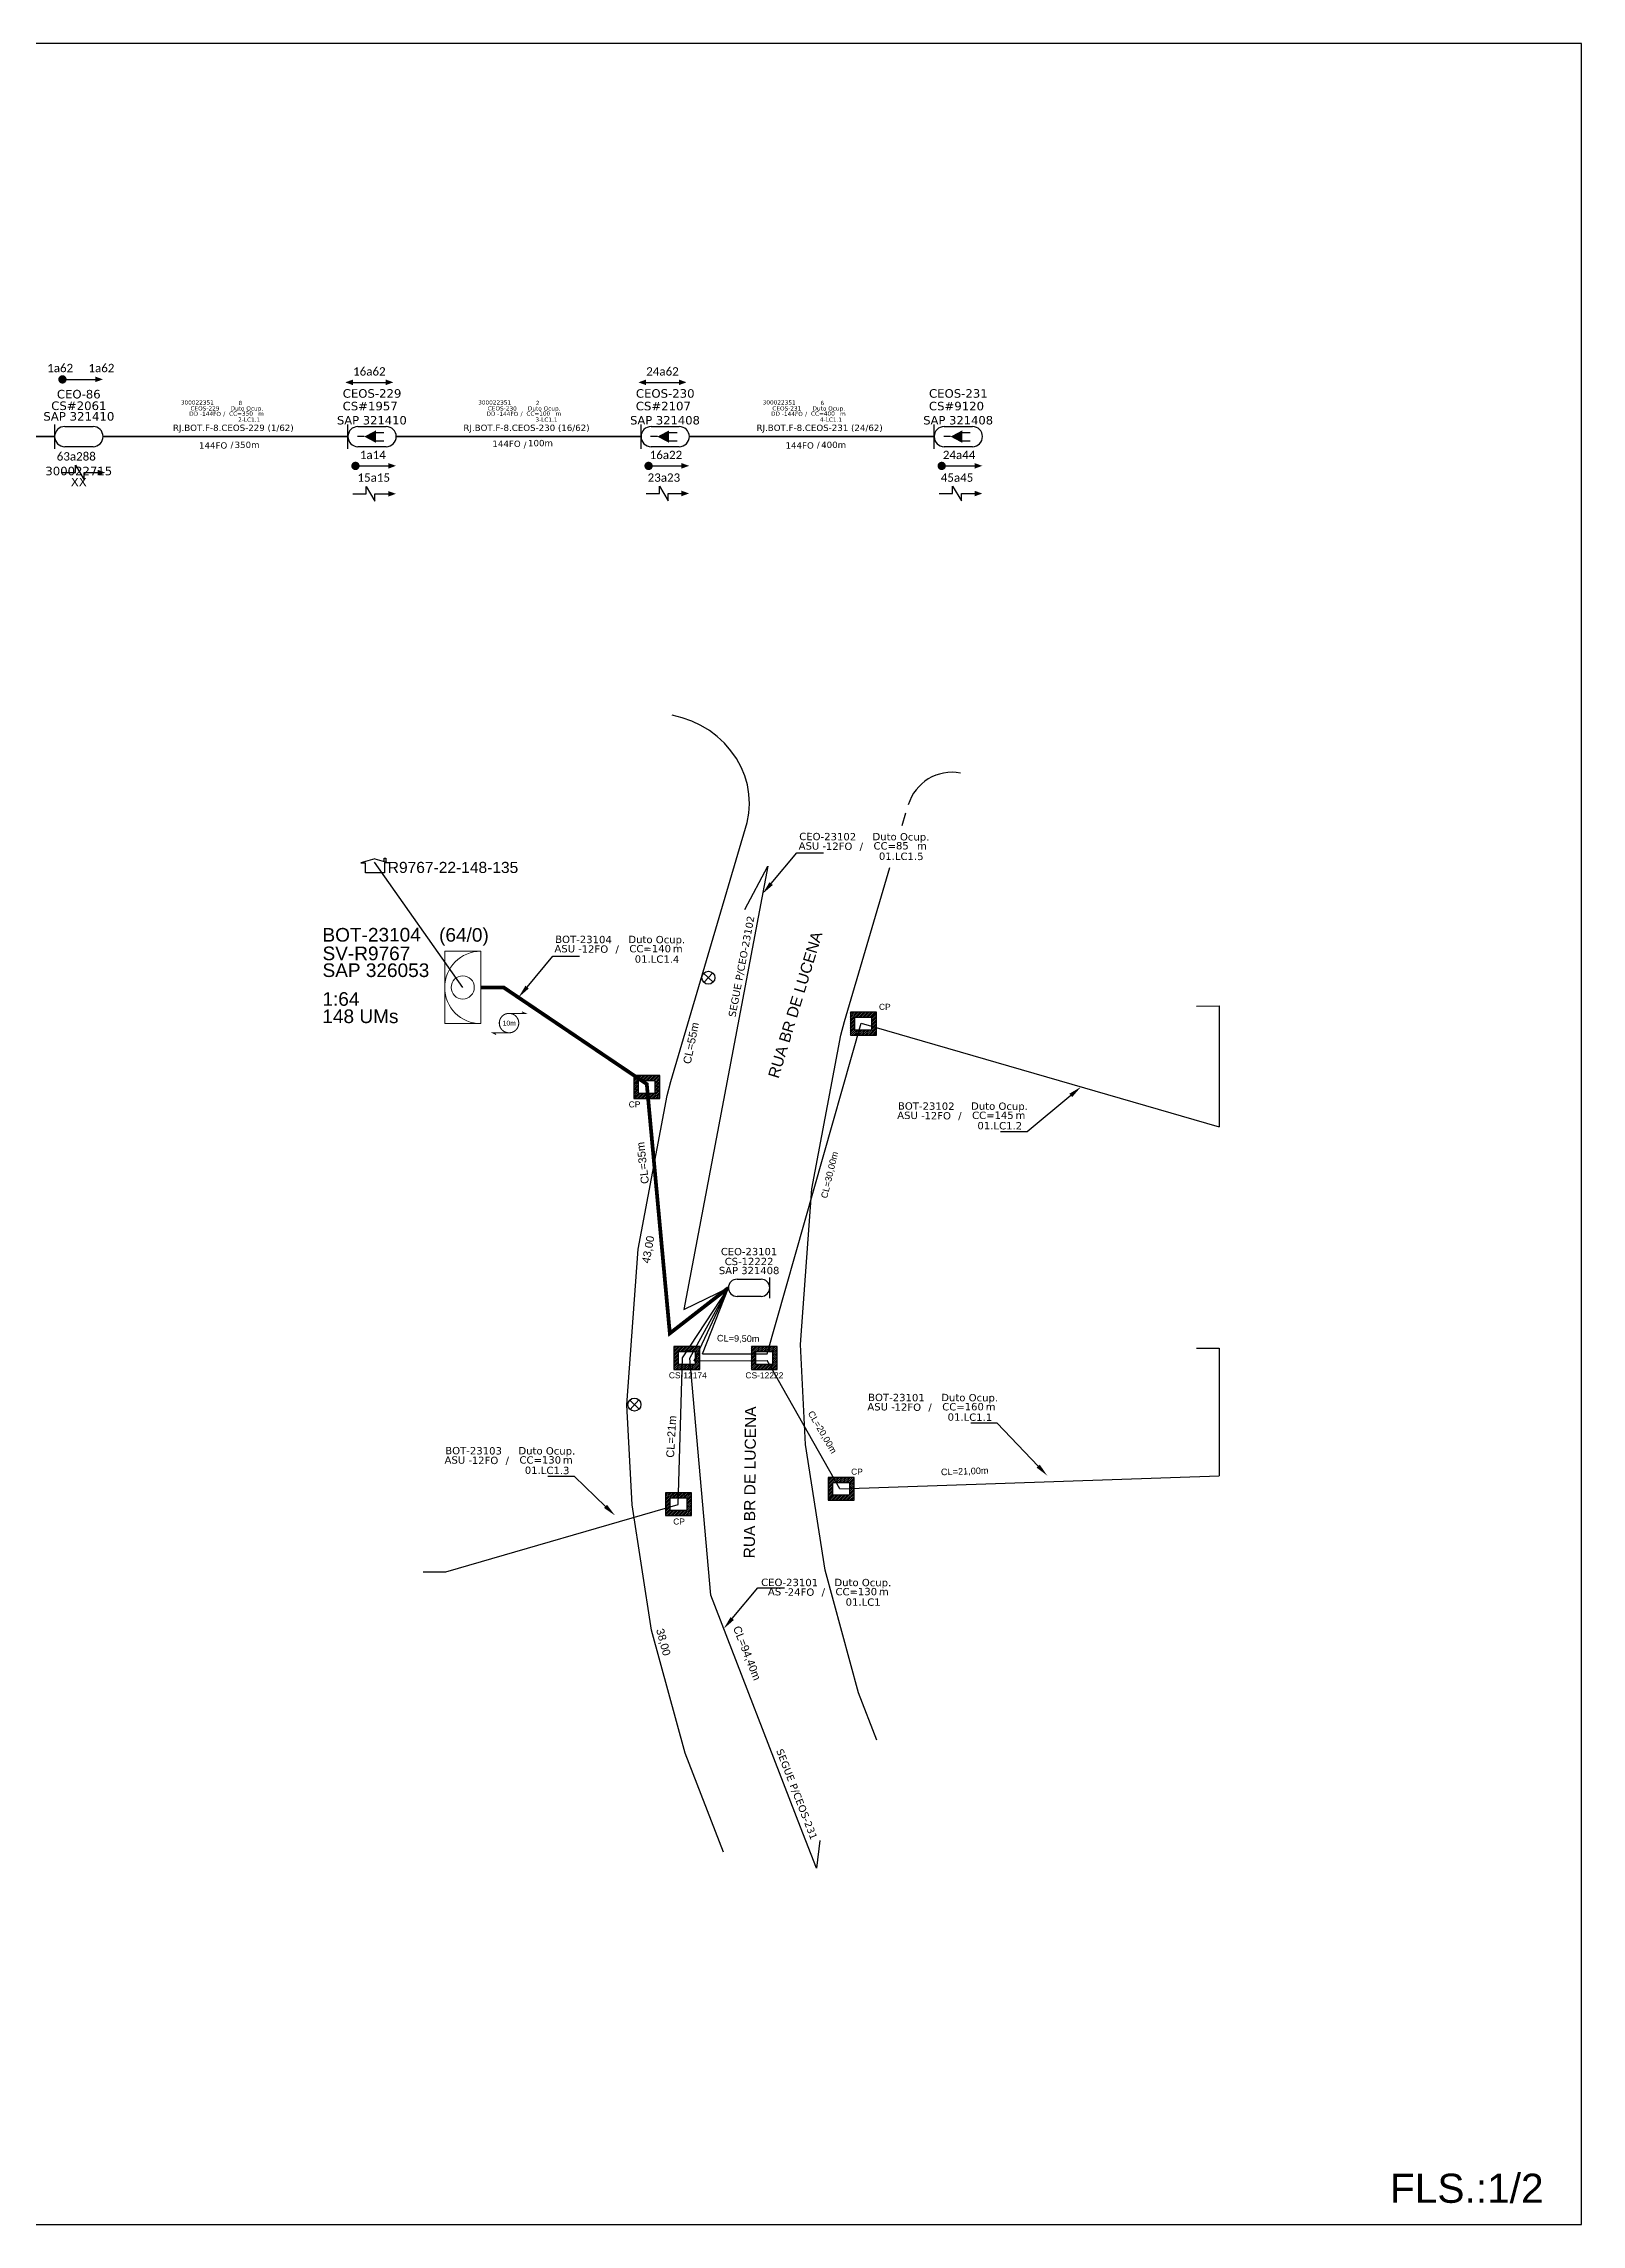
# Model space of a CAD drawing. Header units: metres. Extents: x -1286 to 443, y -500 to 94.
# Drawn here: x -864 to -445, y -500 to 94 of the extents above; entities that cross this region are included whole.
import ezdxf
from ezdxf import colors
from ezdxf.entities.mleader import LeaderData, LeaderLine
from ezdxf.enums import TextEntityAlignment as Align
from ezdxf.math import Vec2, Vec3

# ---------------------------------------------------------------- set-up
doc = ezdxf.new("R2010")
doc.units = ezdxf.units.M
for name, color, linetype in [('0 @ 1', 7, 'Continuous'), ('10.1-Caixas Subterrâneas', 5, 'Continuous'), ('20.4-CEOS', 1, 'Continuous'), ('20.5-CABO AÉREO', 1, 'Continuous'), ('20.5-CEO', 1, 'Continuous'), ('CAP a instalar', 1, 'Continuous'), ('Folga', 1, 'Continuous'), ('label_cabos', 7, 'Continuous'), ('locais', 7, 'Continuous'), ('QUADRA', 7, 'Continuous'), ('SETA', 7, 'Continuous'), ('surveys', 7, 'Continuous'), ('surveys legendas', 7, 'Continuous')]:
    doc.layers.add(name, color=color, linetype=linetype)
for name, color, linetype, lineweight in [("20.0-LEGENDA DOS CDO'S", 1, 'Continuous', 0), ('20.1-CDO_INTERIOR', 1, 'Continuous', 0), ('40.1-ETIQUETAS', 1, 'Continuous', 20), ('Segmento Logradouro Texto', 5, 'Continuous', 0)]:
    doc.layers.add(name, color=color, linetype=linetype, lineweight=lineweight)
doc.styles.add('ARIAL', font='arial.ttf')
doc.styles.add('DIGICADE', font='arial.ttf')
doc.styles.add('FTTH', font='arial.ttf')
doc.styles.add('siredit', font='verdana.ttf')

# ---------------------------------------------------------------- blocks, each defined once
blk = doc.blocks.new('SURVEY_SURVEY')
for p, q in [((0, 0.0000127), (-0.0000126, 0.000009)), ((-0.0000126, 0.000009), (-0.0000086, 0.000009)), ((-0.0000086, 0), (-0.0000086, 0.000009)), ((0.0000086, 0), (-0.0000086, 0)), ((0, 0.0000127), (0.0000126, 0.000009)), ((0.0000084, 0.0000132), (0.0000098, 0.0000132)), ((0.0000084, 0.0000103), (0.0000084, 0.0000132)), ((0.0000126, 0.000009), (0.0000086, 0.000009)), ((0.0000086, 0.000009), (0.0000086, 0)), ((0.0000098, 0.0000132), (0.0000098, 0.0000099))]:
    blk.add_line(p, q)
blk = doc.blocks.new('POLE_POLE')
at = {"color": 1}
for p, q in [((-0.0000031, 0.0000069), (0.0000027, 0.0000015)), ((0.0000025, 0.0000071), (-0.0000029, 0.0000013))]:
    blk.add_line(p, q, dxfattribs=at)
blk.add_circle((-0.0000002, 0.0000042), 0.00000396, dxfattribs=at)
blk = doc.blocks.new('*X5')
at = {"color": 0, "linetype": 'Continuous'}
for p, q in [((-1.25, 0.34099), (-0.49099, 1.1)), ((-1.25, 0.517767), (-0.667767, 1.1)), ((-1.25, 0.694544), (-0.844544, 1.1)), ((-1.25, 0.87132), (-1.02132, 1.1)), ((-1.25, 1.048097), (-1.198097, 1.1)), ((-1.25, 0.164214), (-0.8035, 0.610714)), ((-1.25, -0.012563), (-0.8035, 0.433937)), ((-1.25, -0.18934), (-0.8035, 0.25716)), ((-1.25, -0.366117), (-0.8035, 0.080383)), ((-0.789214, 0.625), (-0.314214, 1.1)), ((-0.612437, 0.625), (-0.137437, 1.1)), ((-0.43566, 0.625), (0.03934, 1.1)), ((-0.258883, 0.625), (0.216117, 1.1)), ((-0.082107, 0.625), (0.392893, 1.1)), ((0.09467, 0.625), (0.56967, 1.1)), ((0.271447, 0.625), (0.746447, 1.1)), ((0.448223, 0.625), (0.923223, 1.1)), ((0.625, 0.625), (1.1, 1.1)), ((0.801777, 0.625), (1.25, 1.073223)), ((0.8035, 0.449947), (1.25, 0.896447)), ((0.8035, 0.27317), (1.25, 0.71967)), ((0.8035, 0.096393), (1.25, 0.542893)), ((0.8035, -0.080383), (1.25, 0.366117)), ((0.8035, -0.25716), (1.25, 0.18934)), ((0.8035, -0.433937), (1.25, 0.012563)), ((-1.25, -0.542893), (-0.8035, -0.096393)), ((-1.25, -0.71967), (-0.8035, -0.27317)), ((-1.25, -0.896447), (-0.8035, -0.449947)), ((-1.25, -1.073223), (-0.801777, -0.625)), ((-1.1, -1.1), (-0.625, -0.625)), ((-0.923223, -1.1), (-0.448223, -0.625)), ((-0.746447, -1.1), (-0.271447, -0.625)), ((-0.56967, -1.1), (-0.09467, -0.625)), ((-0.392893, -1.1), (0.082107, -0.625)), ((-0.216117, -1.1), (0.258883, -0.625)), ((-0.03934, -1.1), (0.43566, -0.625)), ((0.137437, -1.1), (0.612437, -0.625)), ((0.314214, -1.1), (0.789214, -0.625)), ((0.49099, -1.1), (1.25, -0.34099)), ((0.667767, -1.1), (1.25, -0.517767)), ((0.8035, -0.610714), (1.25, -0.164214)), ((0.844544, -1.1), (1.25, -0.694544)), ((1.02132, -1.1), (1.25, -0.87132)), ((1.198097, -1.1), (1.25, -1.048097))]:
    blk.add_line(p, q, dxfattribs=at)
blk = doc.blocks.new('MANHOLE_MQ')
at = {"color": 0, "linetype": 'Continuous'}
for p, q in [((0.0000062, 0.0000057), (-0.0000063, 0.0000057)), ((-0.0000063, 0.0000057), (-0.0000063, -0.0000053)), ((-0.000004, 0.0000033), (0.000004, 0.0000033)), ((-0.000004, -0.0000029), (-0.000004, 0.0000033)), ((0.000004, 0.0000033), (0.000004, -0.0000029)), ((0.0000062, -0.0000053), (0.0000062, 0.0000057)), ((-0.0000063, -0.0000053), (0.0000062, -0.0000053)), ((0.000004, -0.0000029), (-0.000004, -0.0000029)), ((0.000004, -0.0000029), (0.000004, -0.0000029))]:
    blk.add_line(p, q, dxfattribs=at)
at = {"color": 0, "linetype": 'Continuous', "xscale": 5e-06, "yscale": 5e-06, "zscale": 1e-05}
blk.add_blockref('*X5', (0, 0.0000002), dxfattribs=at)
blk = doc.blocks.new('Inst CB DT OCUP CFOA-SM-AS-80-TS-24')
at = {"layer": 'label_cabos', "color": 0, "style": 'siredit'}
for tag, flags, p in [('ID_ATIVIDADE', 3, (1.31, 2.67)), ('FATOR', 1, (11.56, 2.55))]:
    blk.add_attdef(tag, text='', height=1, rotation=359.69, dxfattribs=dict(at, flags=flags)).set_placement(p, align=Align.MIDDLE_CENTER)
for tag, p in [('TIPO_CABO', (1.76, 0)), ('DESTINO_CABO', (3.13, 1.26)), ('CABO', (4.69, -0.05)), ('/', (7.71, -0.05)), ('LANCE', (10.91, 0)), ('TIPO_CABO', (13.11, 1.24)), ('UND', (15.96, 0)), ('FID', (13.15, -1.41))]:
    blk.add_attdef(tag, text='', height=1, rotation=359.69, dxfattribs=at).set_placement(p, align=Align.MIDDLE_CENTER)
blk.add_attdef('QTDE', (12.43, -0.47), '', height=1, rotation=359.69, dxfattribs=at)
blk = doc.blocks.new('Inst CB DT OCUP CFOA-SM-ASU-120-S-12')
at = {"layer": 'label_cabos', "color": 0, "style": 'siredit'}
for tag, flags, p in [('ID_ATIVIDADE', 3, (1.31, 2.67)), ('FATOR', 1, (11.56, 2.55))]:
    blk.add_attdef(tag, text='', height=1, rotation=359.69, dxfattribs=dict(at, flags=flags)).set_placement(p, align=Align.MIDDLE_CENTER)
for tag, p in [('TIPO_CABO', (1.26, 0)), ('DESTINO_CABO', (3.13, 1.26)), ('CABO', (4.69, -0.05)), ('/', (7.71, -0.05)), ('LANCE', (10.91, 0)), ('TIPO_CABO', (13.11, 1.24)), ('UND', (15.96, 0)), ('FID', (13.15, -1.41))]:
    blk.add_attdef(tag, text='', height=1, rotation=359.69, dxfattribs=at).set_placement(p, align=Align.MIDDLE_CENTER)
blk.add_attdef('QTDE', (12.43, -0.47), '', height=1, rotation=359.69, dxfattribs=at)
blk = doc.blocks.new('A$C07E14978')
at = {"layer": 'Folga', "color": 0, "const_width": 0.146}
blk.add_lwpolyline([(2.23, 2.92, 1.000012), (2.23, 0.28, 0.999978)], format="xyb", close=True, dxfattribs=at)
at = {"layer": 'Folga', "color": 0, "const_width": 0.137}
for points in [[(2.23, 2.92), (4.42, 2.92), (3.98, 3.13)], [(2.23, 0.28), (0.03, 0.28), (0.47, 0.06)]]:
    blk.add_lwpolyline(points, dxfattribs=at)
at = {"layer": 'Folga', "color": 0}
blk.add_text('10m', height=0.659, dxfattribs=at).set_placement((1.38, 1.27))

msp = doc.modelspace()

# ---------------------------------------------------------------- linework, layer by layer
msp.add_lwpolyline([(-1286.07, -499.81), (-445.07, -499.81), (-445.07, 94.19), (-1286.07, 94.19)], close=True)
at = {"color": 7, "const_width": 1.13}
for points in [[(-859.52, 2.73, 1), (-858.38, 2.73, 1)], [(-779.68, -20.83, 1), (-778.54, -20.83, 1)], [(-699.81, -20.83, 1), (-698.67, -20.83, 1)], [(-619.93, -20.83, 1), (-618.8, -20.83, 1)]]:
    msp.add_lwpolyline(points, format="xyb", close=True, dxfattribs=at)
at = {"color": 7}
for points in [[(-855.38, -22.65), (-855.38, -20.64), (-852.99, -24.65), (-852.99, -22.65)], [(-776.18, -28.43), (-776.18, -26.43), (-773.79, -30.43), (-773.79, -28.43)], [(-696.29, -28.33), (-696.29, -26.33), (-693.9, -30.33), (-693.89, -28.33)], [(-616.42, -28.36), (-616.42, -26.35), (-614.02, -30.36), (-614.02, -28.36)]]:
    msp.add_lwpolyline(points, dxfattribs=at)
at = {"color": 4}
msp.add_lwpolyline([(-749.87, -162.89), (-773.91, -128.8)], dxfattribs=at)
at = {"layer": '20.1-CDO_INTERIOR', "color": 1, "lineweight": 18}
msp.add_lwpolyline([(-754.79, -172.75), (-754.8, -153.03), (-744.95, -153.03), (-744.94, -172.74)], close=True, dxfattribs=at)
msp.add_circle((-749.87, -162.89), 3.15, dxfattribs=at)
msp.add_arc((-744.94, -162.89), 9.86, 90.02759, 270.02759, dxfattribs=at)
at = {"layer": '20.4-CEOS', "color": 7}
for p, q in [((-778.43, -10.11), (-770.74, -10.11)), ((-698.56, -10.11), (-690.87, -10.11)), ((-618.68, -10.11), (-611, -10.11)), ((-770.74, -15.59), (-778.43, -15.59)), ((-690.87, -15.59), (-698.56, -15.59)), ((-611, -15.59), (-618.68, -15.59))]:
    msp.add_line(p, q, dxfattribs=at)
for points in [[(-781.17, -16.15), (-781.17, -9.55)], [(-773.68, -11.76), (-771.34, -11.76)], [(-701.3, -16.15), (-701.3, -9.55)], [(-693.8, -11.76), (-691.47, -11.76)], [(-621.42, -16.15), (-621.42, -9.55)], [(-613.93, -11.76), (-611.6, -11.76)], [(-776.71, -12.85), (-778.56, -12.85)], [(-773.68, -14.04), (-771.34, -14.04)], [(-696.84, -12.85), (-698.68, -12.85)], [(-693.8, -14.04), (-691.47, -14.04)], [(-616.96, -12.85), (-618.81, -12.85)], [(-613.93, -14.04), (-611.6, -14.04)]]:
    msp.add_lwpolyline(points, dxfattribs=at)
for points in [[(-776.71, -12.85, 0, 3.38, 0), (-773.53, -12.85, 3.38, 3.38, 0)], [(-696.84, -12.85, 0, 3.38, 0), (-693.66, -12.85, 3.38, 3.38, 0)], [(-616.96, -12.85, 0, 3.38, 0), (-613.79, -12.85, 3.38, 3.38, 0)]]:
    msp.add_lwpolyline(points, format="xyseb", dxfattribs=at)
for centre, start, end in [((-778.43, -12.85), 90, 270), ((-770.74, -12.85), 270, 90), ((-698.56, -12.85), 90, 270), ((-690.87, -12.85), 270, 90), ((-618.68, -12.85), 90, 270), ((-611, -12.85), 270, 90)]:
    msp.add_arc(centre, 2.74, start, end, dxfattribs=at)
at = {"layer": '20.5-CABO AÉREO', "color": 7, "ltscale": 50, "const_width": 0.458}
for points in [[(-927.71, -12.85), (-861.01, -12.85)], [(-847.88, -12.85), (-781.17, -12.85)], [(-768, -12.85), (-701.3, -12.85)], [(-688.13, -12.85), (-621.42, -12.85)]]:
    msp.add_lwpolyline(points, dxfattribs=at)
at = {"layer": '20.5-CEO', "color": 7}
for p, q in [((-858.33, -10.1), (-850.62, -10.1)), ((-850.62, -15.6), (-858.33, -15.6))]:
    msp.add_line(p, q, dxfattribs=at)
at = {"layer": '20.5-CEO', "color": 5}
for p, q in [((-675.13, -242.34), (-668.56, -242.34)), ((-668.56, -247.03), (-675.13, -247.03))]:
    msp.add_line(p, q, dxfattribs=at)
at = {"layer": '20.5-CEO', "color": 7}
msp.add_lwpolyline([(-861.08, -9.54), (-861.08, -16.16)], dxfattribs=at)
at = {"layer": '20.5-CEO', "color": 5}
msp.add_lwpolyline([(-666.22, -247.51), (-666.22, -241.86)], dxfattribs=at)
at = {"layer": '20.5-CEO', "color": 7}
for centre, start, end in [((-858.33, -12.85), 90, 270), ((-850.62, -12.85), 270, 90)]:
    msp.add_arc(centre, 2.75, start, end, dxfattribs=at)
at = {"layer": '20.5-CEO', "color": 5}
for centre, start, end in [((-675.13, -244.69), 90, 270), ((-668.56, -244.69), 270, 90)]:
    msp.add_arc(centre, 2.34, start, end, dxfattribs=at)
at = {"layer": 'CAP a instalar', "color": 7, "ltscale": 5}
for points in [[(-673.03, -141.64), (-666.74, -129.82), (-689.64, -250.61)], [(-549.98, -167.95), (-543.79, -167.94)], [(-543.8, -167.94), (-543.79, -200.86)], [(-666.93, -262.66), (-641.35, -172.65), (-543.79, -200.86)], [(-689.96, -263.81), (-677.48, -244.69)], [(-689.64, -250.61), (-677.48, -244.69)], [(-688.02, -263.83), (-677.48, -244.69)], [(-686.85, -264.63), (-677.48, -244.69)], [(-684.51, -262.66), (-677.48, -244.69)], [(-549.98, -261.11), (-543.78, -261.11)], [(-543.75, -261.11), (-543.75, -295.94)], [(-691.14, -303.76), (-689.96, -263.81)], [(-652.54, -395.2), (-653.52, -402.76), (-657.85, -391.59), (-682.32, -328.45), (-688.02, -263.83)], [(-686.85, -264.63), (-666.93, -264.52)], [(-684.51, -262.66), (-666.93, -262.66)], [(-647.13, -299.44), (-666.93, -264.52)], [(-647.13, -299.44), (-543.75, -295.94)], [(-754.49, -322.04), (-691.14, -303.76)], [(-760.68, -322.04), (-754.49, -322.04)]]:
    msp.add_lwpolyline(points, dxfattribs=at)
at = {"layer": 'CAP a instalar', "ltscale": 5}
msp.add_lwpolyline([(-744.94, -162.89, 1.02, 1.02, 0), (-738.75, -162.88, 1.02, 1.02, 0), (-699.73, -189.21, 1.02, 1.02, 0), (-693.45, -257.11, 1.02, 1.02, 0), (-677.48, -244.69, 0, 0, 0)], format="xyseb", dxfattribs=at)
at = {"layer": 'QUADRA'}
for p, q in [((-690.07, -89.43), (-692.77, -88.75)), ((-687.49, -90.36), (-690.07, -89.43)), ((-685.02, -91.51), (-687.49, -90.36)), ((-682.66, -92.93), (-685.02, -91.51)), ((-680.51, -94.55), (-682.66, -92.93)), ((-678.57, -96.39), (-680.51, -94.55)), ((-676.8, -98.4), (-678.57, -96.39)), ((-693.19, -188.49), (-672.34, -117.98)), ((-672.34, -117.98), (-671.9, -115.46)), ((-671.9, -115.46), (-671.75, -112.88)), ((-630.11, -118.74), (-629.1, -115.33)), ((-645.9, -172.12), (-633.51, -130.21)), ((-646.85, -175.93), (-645.9, -172.12)), ((-654.75, -217.78), (-646.85, -175.93)), ((-694.14, -192.3), (-693.19, -188.49)), ((-702.04, -234.15), (-694.14, -192.3)), ((-657.88, -260.18), (-654.75, -217.78)), ((-705.17, -276.55), (-702.04, -234.15)), ((-656.46, -287.41), (-657.88, -260.18)), ((-703.75, -303.78), (-705.17, -276.55)), ((-651.15, -321.58), (-656.46, -287.41)), ((-698.44, -337.95), (-703.75, -303.78)), ((-642.01, -355.05), (-651.15, -321.58)), ((-689.3, -371.42), (-698.44, -337.95)), ((-637.04, -367.94), (-642.01, -355.05)), ((-678.86, -398.46), (-689.3, -371.42))]:
    msp.add_line(p, q, dxfattribs=at)
msp.add_lwpolyline([(-671.75, -112.88), (-671.88, -110.28), (-672.33, -107.74), (-673.04, -105.26), (-674.05, -102.86), (-675.29, -100.54), (-676.8, -98.4)], dxfattribs=at)
msp.add_arc((-616.58, -116.69), 12.4, 79.05956, 163.52373, dxfattribs=at)
at = {"layer": 'SETA', "color": 7}
for points in [[(-858.95, 2.73), (-849.2, 2.73)], [(-779.82, 1.92), (-770.07, 1.92)], [(-699.94, 1.92), (-690.2, 1.92)], [(-859, -22.65), (-855.38, -22.65)], [(-852.99, -22.65), (-849.37, -22.65)], [(-779.11, -20.83), (-769.37, -20.83)], [(-699.24, -20.83), (-689.49, -20.83)], [(-619.37, -20.83), (-609.62, -20.83)], [(-779.8, -28.43), (-776.18, -28.43)], [(-773.79, -28.43), (-770.17, -28.43)], [(-699.91, -28.33), (-696.29, -28.33)], [(-693.89, -28.33), (-690.28, -28.33)], [(-620.04, -28.36), (-616.42, -28.36)], [(-614.02, -28.36), (-610.4, -28.36)]]:
    msp.add_lwpolyline(points, dxfattribs=at)
for points in [[(-849.99, 3.5), (-847.91, 2.74), (-849.99, 1.99)], [(-779.82, 2.68), (-781.89, 1.92), (-779.82, 1.17)], [(-770.85, 2.69), (-768.78, 1.94), (-770.85, 1.18)], [(-699.94, 2.68), (-702.02, 1.92), (-699.94, 1.17)], [(-690.98, 2.69), (-688.9, 1.94), (-690.98, 1.18)], [(-849.37, -21.89), (-847.29, -22.65), (-849.37, -23.41)], [(-770.15, -20.06), (-768.07, -20.81), (-770.15, -21.57)], [(-690.28, -20.06), (-688.2, -20.81), (-690.28, -21.57)], [(-610.4, -20.06), (-608.33, -20.81), (-610.4, -21.57)], [(-770.17, -27.68), (-768.09, -28.43), (-770.17, -29.19)], [(-690.28, -27.58), (-688.2, -28.33), (-690.28, -29.09)], [(-610.4, -27.6), (-608.33, -28.36), (-610.4, -29.11)]]:
    msp.add_solid(points, dxfattribs=at)

# ---------------------------------------------------------------- block references
at = {"layer": '10.1-Caixas Subterrâneas', "color": 30, "xscale": 565837.9264422809, "yscale": 565837.9264422809, "zscale": 565837.9264422809, "rotation": 180.0000000000622}
for p in [(-640.74, -172.62), (-699.76, -189.9), (-688.83, -263.7), (-667.73, -263.7), (-646.8, -299.34), (-691.09, -303.51)]:
    msp.add_blockref('MANHOLE_MQ', p, dxfattribs=at)
at = {"layer": 'Folga', "xscale": 2.006958307478562, "yscale": 2.006958307478562, "zscale": 2.006958307478562}
msp.add_blockref('A$C07E14978', (-741.74, -175.81), dxfattribs=at)
at = {"layer": 'label_cabos', "color": 0, "lineweight": 0}
ref = msp.add_blockref('Inst CB DT OCUP CFOA-SM-ASU-120-S-12', (-656.7, -124.33), dxfattribs=dict(at, xscale=2.000000000000001, yscale=2.000000000000001, zscale=2.000000000000001))
ref.add_attrib('DESTINO_CABO', 'CEO-23102', dxfattribs={"color": 0, "height": 2, "rotation": 359.69001, "style": 'siredit'}).set_placement((-650.43, -121.8), align=Align.MIDDLE_CENTER)
ref.add_attrib('CABO', '12FO', dxfattribs={"color": 0, "height": 2, "rotation": 359.69001, "style": 'siredit'}).set_placement((-647.32, -124.43), align=Align.MIDDLE_CENTER)
ref.add_attrib('TIPO_CABO', 'Duto Ocup.', dxfattribs={"color": 0, "height": 2, "rotation": 359.69001, "style": 'siredit'}).set_placement((-630.48, -121.84), align=Align.MIDDLE_CENTER)
ref.add_attrib('/', '/', dxfattribs={"color": 0, "height": 2, "rotation": 359.69001, "style": 'siredit'}).set_placement((-641.27, -124.43), align=Align.MIDDLE_CENTER)
ref.add_attrib('TIPO_CABO', 'ASU - ', dxfattribs={"color": 0, "height": 2, "rotation": 359.69001, "style": 'siredit'}).set_placement((-654.17, -124.34), align=Align.MIDDLE_CENTER)
ref.add_attrib('FID', '01.LC1.5', dxfattribs={"color": 0, "height": 2, "rotation": 359.69001, "style": 'siredit'}).set_placement((-630.4, -127.16), align=Align.MIDDLE_CENTER)
ref.add_attrib('LANCE', 'CC=', dxfattribs={"color": 0, "height": 2, "rotation": 359.69001, "style": 'siredit'}).set_placement((-634.88, -124.33), align=Align.MIDDLE_CENTER)
ref.add_attrib('QTDE', '85', (-631.84, -125.28), dxfattribs={"color": 0, "height": 2, "rotation": 359.69001, "style": 'siredit'})
ref.add_attrib('UND', 'm', dxfattribs={"color": 0, "height": 2, "rotation": 359.69001, "style": 'siredit'}).set_placement((-624.77, -124.33), align=Align.MIDDLE_CENTER)
ref = msp.add_blockref('Inst CB DT OCUP CFOA-SM-ASU-120-S-12', (-723.23, -152.33), dxfattribs=dict(at, xscale=2.000000000000001, yscale=2.000000000000001, zscale=2.000000000000001))
ref.add_attrib('DESTINO_CABO', 'BOT-23104', dxfattribs={"color": 0, "height": 2, "rotation": 359.69001, "style": 'siredit'}).set_placement((-716.97, -149.81), align=Align.MIDDLE_CENTER)
ref.add_attrib('CABO', '12FO', dxfattribs={"color": 0, "height": 2, "rotation": 359.69001, "style": 'siredit'}).set_placement((-713.86, -152.43), align=Align.MIDDLE_CENTER)
ref.add_attrib('TIPO_CABO', 'Duto Ocup.', dxfattribs={"color": 0, "height": 2, "rotation": 359.69001, "style": 'siredit'}).set_placement((-697.01, -149.84), align=Align.MIDDLE_CENTER)
ref.add_attrib('/', '/', dxfattribs={"color": 0, "height": 2, "rotation": 359.69001, "style": 'siredit'}).set_placement((-707.8, -152.43), align=Align.MIDDLE_CENTER)
ref.add_attrib('TIPO_CABO', 'ASU - ', dxfattribs={"color": 0, "height": 2, "rotation": 359.69001, "style": 'siredit'}).set_placement((-720.71, -152.34), align=Align.MIDDLE_CENTER)
ref.add_attrib('FID', '01.LC1.4', dxfattribs={"color": 0, "height": 2, "rotation": 359.69001, "style": 'siredit'}).set_placement((-696.93, -155.16), align=Align.MIDDLE_CENTER)
ref.add_attrib('LANCE', 'CC=', dxfattribs={"color": 0, "height": 2, "rotation": 359.69001, "style": 'siredit'}).set_placement((-701.41, -152.33), align=Align.MIDDLE_CENTER)
ref.add_attrib('QTDE', '140', (-698.37, -153.28), dxfattribs={"color": 0, "height": 2, "rotation": 359.69001, "style": 'siredit'})
ref.add_attrib('UND', 'm', dxfattribs={"color": 0, "height": 2, "rotation": 359.69001, "style": 'siredit'}).set_placement((-691.3, -152.33), align=Align.MIDDLE_CENTER)
ref = msp.add_blockref('Inst CB DT OCUP CFOA-SM-ASU-120-S-12', (-629.85, -197.72), dxfattribs=dict(at, xscale=2.000000000000001, yscale=2.000000000000001, zscale=2.000000000000001))
ref.add_attrib('DESTINO_CABO', 'BOT-23102', dxfattribs={"color": 0, "height": 2, "rotation": 359.69001, "style": 'siredit'}).set_placement((-623.58, -195.2), align=Align.MIDDLE_CENTER)
ref.add_attrib('CABO', '12FO', dxfattribs={"color": 0, "height": 2, "rotation": 359.69001, "style": 'siredit'}).set_placement((-620.47, -197.82), align=Align.MIDDLE_CENTER)
ref.add_attrib('TIPO_CABO', 'Duto Ocup.', dxfattribs={"color": 0, "height": 2, "rotation": 359.69001, "style": 'siredit'}).set_placement((-603.63, -195.23), align=Align.MIDDLE_CENTER)
ref.add_attrib('/', '/', dxfattribs={"color": 0, "height": 2, "rotation": 359.69001, "style": 'siredit'}).set_placement((-614.42, -197.82), align=Align.MIDDLE_CENTER)
ref.add_attrib('TIPO_CABO', 'ASU - ', dxfattribs={"color": 0, "height": 2, "rotation": 359.69001, "style": 'siredit'}).set_placement((-627.32, -197.73), align=Align.MIDDLE_CENTER)
ref.add_attrib('FID', '01.LC1.2', dxfattribs={"color": 0, "height": 2, "rotation": 359.69001, "style": 'siredit'}).set_placement((-603.55, -200.55), align=Align.MIDDLE_CENTER)
ref.add_attrib('LANCE', 'CC=', dxfattribs={"color": 0, "height": 2, "rotation": 359.69001, "style": 'siredit'}).set_placement((-608.03, -197.72), align=Align.MIDDLE_CENTER)
ref.add_attrib('QTDE', '145', (-604.99, -198.67), dxfattribs={"color": 0, "height": 2, "rotation": 359.69001, "style": 'siredit'})
ref.add_attrib('UND', 'm', dxfattribs={"color": 0, "height": 2, "rotation": 359.69001, "style": 'siredit'}).set_placement((-597.92, -197.72), align=Align.MIDDLE_CENTER)
ref = msp.add_blockref('Inst CB DT OCUP CFOA-SM-ASU-120-S-12', (-637.97, -277.1), dxfattribs=dict(at, xscale=2.000000000000001, yscale=2.000000000000001, zscale=2.000000000000001))
ref.add_attrib('DESTINO_CABO', 'BOT-23101', dxfattribs={"color": 0, "height": 2, "rotation": 359.69001, "style": 'siredit'}).set_placement((-631.71, -274.58), align=Align.MIDDLE_CENTER)
ref.add_attrib('CABO', '12FO', dxfattribs={"color": 0, "height": 2, "rotation": 359.69001, "style": 'siredit'}).set_placement((-628.6, -277.21), align=Align.MIDDLE_CENTER)
ref.add_attrib('TIPO_CABO', 'Duto Ocup.', dxfattribs={"color": 0, "height": 2, "rotation": 359.69001, "style": 'siredit'}).set_placement((-611.76, -274.61), align=Align.MIDDLE_CENTER)
ref.add_attrib('/', '/', dxfattribs={"color": 0, "height": 2, "rotation": 359.69001, "style": 'siredit'}).set_placement((-622.55, -277.21), align=Align.MIDDLE_CENTER)
ref.add_attrib('TIPO_CABO', 'ASU - ', dxfattribs={"color": 0, "height": 2, "rotation": 359.69001, "style": 'siredit'}).set_placement((-635.45, -277.11), align=Align.MIDDLE_CENTER)
ref.add_attrib('FID', '01.LC1.1', dxfattribs={"color": 0, "height": 2, "rotation": 359.69001, "style": 'siredit'}).set_placement((-611.68, -279.93), align=Align.MIDDLE_CENTER)
ref.add_attrib('LANCE', 'CC=', dxfattribs={"color": 0, "height": 2, "rotation": 359.69001, "style": 'siredit'}).set_placement((-616.16, -277.1), align=Align.MIDDLE_CENTER)
ref.add_attrib('QTDE', '160', (-613.12, -278.05), dxfattribs={"color": 0, "height": 2, "rotation": 359.69001, "style": 'siredit'})
ref.add_attrib('UND', 'm', dxfattribs={"color": 0, "height": 2, "rotation": 359.69001, "style": 'siredit'}).set_placement((-606.05, -277.1), align=Align.MIDDLE_CENTER)
ref = msp.add_blockref('Inst CB DT OCUP CFOA-SM-ASU-120-S-12', (-753.18, -291.6), dxfattribs=dict(at, xscale=2.000000000000001, yscale=2.000000000000001, zscale=2.000000000000001))
ref.add_attrib('DESTINO_CABO', 'BOT-23103', dxfattribs={"color": 0, "height": 2, "rotation": 359.69001, "style": 'siredit'}).set_placement((-746.92, -289.07), align=Align.MIDDLE_CENTER)
ref.add_attrib('CABO', '12FO', dxfattribs={"color": 0, "height": 2, "rotation": 359.69001, "style": 'siredit'}).set_placement((-743.81, -291.7), align=Align.MIDDLE_CENTER)
ref.add_attrib('TIPO_CABO', 'Duto Ocup.', dxfattribs={"color": 0, "height": 2, "rotation": 359.69001, "style": 'siredit'}).set_placement((-726.96, -289.11), align=Align.MIDDLE_CENTER)
ref.add_attrib('/', '/', dxfattribs={"color": 0, "height": 2, "rotation": 359.69001, "style": 'siredit'}).set_placement((-737.75, -291.7), align=Align.MIDDLE_CENTER)
ref.add_attrib('TIPO_CABO', 'ASU - ', dxfattribs={"color": 0, "height": 2, "rotation": 359.69001, "style": 'siredit'}).set_placement((-750.65, -291.61), align=Align.MIDDLE_CENTER)
ref.add_attrib('FID', '01.LC1.3', dxfattribs={"color": 0, "height": 2, "rotation": 359.69001, "style": 'siredit'}).set_placement((-726.88, -294.42), align=Align.MIDDLE_CENTER)
ref.add_attrib('LANCE', 'CC=', dxfattribs={"color": 0, "height": 2, "rotation": 359.69001, "style": 'siredit'}).set_placement((-731.36, -291.59), align=Align.MIDDLE_CENTER)
ref.add_attrib('QTDE', '130', (-728.32, -292.55), dxfattribs={"color": 0, "height": 2, "rotation": 359.69001, "style": 'siredit'})
ref.add_attrib('UND', 'm', dxfattribs={"color": 0, "height": 2, "rotation": 359.69001, "style": 'siredit'}).set_placement((-721.25, -291.59), align=Align.MIDDLE_CENTER)
ref = msp.add_blockref('Inst CB DT OCUP CFOA-SM-AS-80-TS-24', (-667.07, -327.47), dxfattribs=dict(at, xscale=2.000000000000001, yscale=2.000000000000001, zscale=2.000000000000001))
ref.add_attrib('DESTINO_CABO', 'CEO-23101', dxfattribs={"color": 0, "height": 2, "rotation": 359.69001, "style": 'siredit'}).set_placement((-660.81, -324.95), align=Align.MIDDLE_CENTER)
ref.add_attrib('CABO', '24FO', dxfattribs={"color": 0, "height": 2, "rotation": 359.69001, "style": 'siredit'}).set_placement((-657.7, -327.58), align=Align.MIDDLE_CENTER)
ref.add_attrib('TIPO_CABO', 'Duto Ocup.', dxfattribs={"color": 0, "height": 2, "rotation": 359.69001, "style": 'siredit'}).set_placement((-640.86, -324.98), align=Align.MIDDLE_CENTER)
ref.add_attrib('/', '/', dxfattribs={"color": 0, "height": 2, "rotation": 359.69001, "style": 'siredit'}).set_placement((-651.64, -327.58), align=Align.MIDDLE_CENTER)
ref.add_attrib('TIPO_CABO', 'AS - ', dxfattribs={"color": 0, "height": 2, "rotation": 359.69001, "style": 'siredit'}).set_placement((-663.55, -327.48), align=Align.MIDDLE_CENTER)
ref.add_attrib('FID', '01.LC1', dxfattribs={"color": 0, "height": 2, "rotation": 359.69001, "style": 'siredit'}).set_placement((-640.78, -330.3), align=Align.MIDDLE_CENTER)
ref.add_attrib('LANCE', 'CC=', dxfattribs={"color": 0, "height": 2, "rotation": 359.69001, "style": 'siredit'}).set_placement((-645.25, -327.47), align=Align.MIDDLE_CENTER)
ref.add_attrib('QTDE', '130', (-642.21, -328.42), dxfattribs={"color": 0, "height": 2, "rotation": 359.69001, "style": 'siredit'})
ref.add_attrib('UND', 'm', dxfattribs={"color": 0, "height": 2, "rotation": 359.69001, "style": 'siredit'}).set_placement((-635.14, -327.47), align=Align.MIDDLE_CENTER)
at = {"layer": 'locais', "color": 10, "xscale": 448127.7043809772, "yscale": 448127.7043809772, "zscale": 448127.7043809772}
for p in [(-682.86, -162.11), (-703, -278.41)]:
    msp.add_blockref('POLE_POLE', p, dxfattribs=at)
at = {"layer": 'surveys', "color": 255, "xscale": 303238.2398076862, "yscale": 303238.2398076862, "zscale": 303238.2398076862}
msp.add_blockref('SURVEY_SURVEY', (-773.8, -131.71), dxfattribs=at)

# ---------------------------------------------------------------- texts
at = {"color": 7, "char_height": 2.267, "width": 28.7446, "attachment_point": 5}
for s, insert in [('{\\fCalibri|b0|i0|c0|p34;\\C7;1a62}', (-859.57, 5.82)), ('{\\fCalibri|b0|i0|c0|p34;\\C7;1a62}', (-848.33, 5.82)), ('{\\fCalibri|b0|i0|c0|p34;\\C7;16a62}', (-775.32, 4.9)), ('{\\fCalibri|b0|i0|c0|p34;\\C7;24a62}', (-695.45, 4.9)), ('{\\fCalibri|b0|i0|c0|p34;\\C7;63a288}', (-855.18, -18.25)), ('{\\fCalibri|b0|i0|c0|p34;\\C7;1a14}', (-774.38, -17.85)), ('{\\fCalibri|b0|i0|c0|p34;\\C7;16a22}', (-694.51, -17.85)), ('{\\fCalibri|b0|i0|c0|p34;\\C7;24a44}', (-614.64, -17.85)), ('{\\fCalibri|b0|i0|c0|p34;\\C7;15a15}', (-774.13, -24.03)), ('{\\fCalibri|b0|i0|c0|p34;\\C7;23a23}', (-695.07, -24.03)), ('{\\fCalibri|b0|i0|c0|p34;\\C7;45a45}', (-615.2, -24.03))]:
    msp.add_mtext(s, dxfattribs=dict(at, insert=insert))
at = {"layer": '0 @ 1', "color": 3, "linetype": 'Continuous', "style": 'FTTH'}
for s, width, insert, char_height, attachment_point, rotation in [('\\pt6.46843;CL=55m', 2.9072, (-689.89, -183.45), 2.1561, 1, 78.44816), ('\\pt6.46843;CL=35m', 2.9072, (-701.27, -216.51), 2.1561, 1, 96.59807), ('\\pt5.36004;CL=30,00m', 2.4091, (-652.32, -220.05), 1.7867, 1, 76.49808), ('\\pt6.46843;43,00', 2.9072, (-701.11, -237.78), 2.1561, 1, 79.5858), ('\\pt5.36004;CL=9,50m', 2.4091, (-680.59, -257.5), 1.7867, 1, 358.91575), ('\\pt5.36004;CL=20,00m', 2.4091, (-654.38, -277.96), 1.7867, 1, 300.39584), ('\\pt6.46843;CL=21m', 2.9072, (-694.47, -290.91), 2.1561, 1, 86.85183), ('\\pt5.36004;CL=21,00m', 2.4091, (-619.61, -293.99), 1.7867, 1, 1.90021), ('\\pt6.46843;38,00', 2.9072, (-695.38, -341.25), 2.1561, 5, 285.27228), ('\\pt6.46843;CL=94,40m', 2.9072, (-674.27, -336.52), 2.1561, 1, 291.55571)]:
    msp.add_mtext_dynamic_manual_height_columns(s, width=width, gutter_width=0.00005, heights=[1.55], dxfattribs=dict(at, insert=insert, char_height=char_height, attachment_point=attachment_point, rotation=rotation))
at = {"layer": '10.1-Caixas Subterrâneas', "color": 30, "style": 'ARIAL'}
for s, p in [('CP', (-636.47, -168.99)), ('CP', (-704.66, -195.57)), ('CS-12174', (-693.72, -269.36)), ('CS-12222', (-672.86, -269.36)), ('CP', (-644.05, -295.6)), ('CP', (-692.53, -309.18))]:
    msp.add_text(s, height=1.646, dxfattribs=at).set_placement(p)
at = {"layer": "20.0-LEGENDA DOS CDO'S", "color": 10, "style": 'ARIAL'}
for s, rotation, p in [('BOT-23104', 0.11799, (-788.09, -150.41)), ('SV-R9767', 359.97241, (-788.08, -155.46)), ('SAP 326053', 359.97241, (-788.09, -160.04)), ('1:64', 359.97241, (-788.12, -167.89)), ('148 UMs', 359.97241, (-788.13, -172.59))]:
    msp.add_text(s, height=3.71, rotation=rotation, dxfattribs=at).set_placement(p)
at = {"layer": "20.0-LEGENDA DOS CDO'S", "color": 1, "style": 'ARIAL'}
msp.add_text('(64/0)', height=3.71, rotation=359.97241, dxfattribs=at).set_placement((-749.55, -150.42), align=Align.CENTER)
at = {"layer": '20.4-CEOS', "color": 7, "style": 'siredit'}
for s, height, p in [('CEOS-229', 2.321, (-774.59, -1.09)), ('CEOS-230', 2.321, (-694.71, -1.09)), ('CEOS-231', 2.321, (-614.84, -1.09)), ('CS#1957 ', 2.321, (-774.59, -4.53)), ('CS#2107 ', 2.321, (-694.71, -4.53)), ('CS#9120 ', 2.321, (-614.84, -4.53)), ('SAP 321410', 2.29, (-774.64, -8.39)), ('SAP 321408', 2.29, (-694.77, -8.39)), ('SAP 321408', 2.29, (-614.89, -8.39))]:
    msp.add_text(s, height=height, dxfattribs=at).set_placement(p, align=Align.MIDDLE_CENTER)
at = {"layer": '20.4-CEOS', "color": 7}
for s, height, style, p in [('CEO-86', 2.319, 'siredit', (-854.5, -0.13)), ('XX', 2.319, 'siredit', (-854.5, -24.08)), ('FLS.:1/2', 7.93, 'ARIAL', (-476.3, -486))]:
    msp.add_text(s, height=height, dxfattribs=dict(at, style=style)).set_placement(p, align=Align.TOP_CENTER)
at = {"layer": '20.4-CEOS', "color": 7, "style": 'siredit'}
for s, rotation, p in [('SEGUE P/CEO-23102', 79.26662, (-673.94, -157.16)), ('SEGUE P/CEOS-231', 291.18221, (-658.83, -382.64))]:
    msp.add_text(s, height=1.9778, rotation=rotation, dxfattribs=at).set_placement(p, align=Align.MIDDLE_CENTER)
at = {"layer": '20.4-CEOS', "color": 5, "style": 'siredit'}
msp.add_text('CEO-23101', height=1.978, dxfattribs=at).set_placement((-671.87, -233.84), align=Align.TOP_CENTER)
at = {"layer": '20.5-CEO', "color": 7, "style": 'siredit'}
for s, height, p in [('CS#2061', 2.328, (-854.48, -3.28)), ('SAP 321410', 2.328, (-854.48, -6.17)), ('300022715', 2.319, (-854.5, -21.06))]:
    msp.add_text(s, height=height, dxfattribs=at).set_placement(p, align=Align.TOP_CENTER)
at = {"layer": '20.5-CEO', "color": 5, "style": 'siredit'}
for s, p in [('CS-12222', (-671.85, -236.53)), ('SAP 321408', (-671.85, -238.99))]:
    msp.add_text(s, height=1.986, dxfattribs=at).set_placement(p, align=Align.TOP_CENTER)
at = {"layer": '40.1-ETIQUETAS', "color": 7, "style": 'siredit'}
for s, p in [('RJ.BOT.F-8.CEOS-229 (1/62)', (-812.39, -10.44)), ('RJ.BOT.F-8.CEOS-230 (16/62)', (-732.51, -10.44)), ('RJ.BOT.F-8.CEOS-231 (24/62)', (-652.64, -10.44))]:
    msp.add_text(s, height=1.7175, dxfattribs=at).set_placement(p, align=Align.MIDDLE_CENTER)
for s, height, p in [('144FO', 1.717, (-814.03, -15.25)), ('/', 1.72, (-812.37, -15.09)), ('144FO', 1.717, (-734.09, -14.8)), ('/', 1.72, (-732.51, -15.09)), ('144FO', 1.717, (-654.22, -15.25)), ('/', 1.72, (-652.61, -15.09))]:
    msp.add_text(s, height=height, dxfattribs=at).set_placement(p, align=Align.MIDDLE_RIGHT)
for s, p in [('350m', (-812.04, -15.09)), ('100m', (-732.09, -14.61)), ('400m', (-652.22, -15.09))]:
    msp.add_text(s, height=1.717, dxfattribs=at).set_placement(p, align=Align.MIDDLE_LEFT)
at = {"layer": 'label_cabos', "color": 7, "style": 'siredit'}
for s, height, p in [('300022351', 1.145, (-822.19, -3.54)), ('CEOS-229', 1.145, (-820.11, -5.16)), ('Duto Ocup.', 1.145, (-808.69, -5.18)), ('8', 1.14, (-810.46, -3.68)), ('300022351', 1.145, (-741.18, -3.54)), ('CEOS-230', 1.145, (-739.1, -5.16)), ('Duto Ocup.', 1.145, (-727.68, -5.18)), ('2', 1.14, (-729.45, -3.68)), ('300022351', 1.145, (-663.65, -3.54)), ('CEOS-231', 1.145, (-661.57, -5.16)), ('Duto Ocup.', 1.145, (-650.14, -5.18)), ('6', 1.14, (-651.92, -3.68)), ('DD - ', 1.145, (-822.42, -6.61)), ('144FO', 1.145, (-818.33, -6.66)), ('/', 1.14, (-814.86, -6.66)), ('CC=', 1.145, (-811.78, -6.58)), ('2-LC1.1', 1.145, (-808.07, -8.22)), ('m', 1.14, (-804.84, -6.6)), ('DD - ', 1.145, (-741.41, -6.61)), ('144FO', 1.145, (-737.32, -6.66)), ('/', 1.14, (-733.85, -6.66)), ('CC=', 1.145, (-730.77, -6.58)), ('3-LC1.1', 1.145, (-727.06, -8.22)), ('m', 1.14, (-723.84, -6.6)), ('DD - ', 1.145, (-663.88, -6.61)), ('144FO', 1.145, (-659.79, -6.66)), ('/', 1.14, (-656.32, -6.66)), ('CC=', 1.145, (-653.23, -6.58)), ('4-LC1.1', 1.145, (-649.53, -8.22)), ('m', 1.14, (-646.3, -6.6))]:
    msp.add_text(s, height=height, rotation=359.69001, dxfattribs=at).set_placement(p, align=Align.MIDDLE_CENTER)
for s, p in [('350', (-810.04, -7.12)), ('100', (-729.03, -7.12)), ('400', (-651.49, -7.12))]:
    msp.add_text(s, height=1.145, rotation=359.69001, dxfattribs=at).set_placement(p)
at = {"layer": 'Segmento Logradouro Texto', "linetype": 'Continuous', "char_height": 3.0324, "width": 42.2858, "attachment_point": 1, "style": 'DIGICADE'}
for insert, rotation in [((-666.75, -186.98), 73.13655), ((-673.33, -318.39), 89.49403)]:
    msp.add_mtext('\\o\\l\\fArial|b0|i0|c0|p34;\\T1.0000000000;\\W1.0000000000;RUA BR DE LUCENA', dxfattribs=dict(at, insert=insert, rotation=rotation))
at = {"layer": 'surveys legendas', "color": 0, "style": 'ARIAL'}
msp.add_text('R9767-22-148-135', height=3.0324, dxfattribs=at).set_placement((-770.31, -131.71))

# ---------------------------------------------------------------- leaders
at = {"layer": 'label_cabos', "color": 7, "lineweight": 0}
ml = msp.add_multileader_mtext('Standard', dxfattribs=at)
ml.set_content('', color=7)
ml.set_leader_properties()
ml.build(insert=Vec2(0, 0))
ml.multileader.update_dxf_attribs({"text_right_attachment_type": 6, "dogleg_length": 1.01, "arrow_head_size": 3.61})
ctx = ml.context
ctx.base_point, ctx.char_height, ctx.arrow_head_size, ctx.landing_gap_size, ctx.plane_origin = Vec3(-651.59, -126.21), 3.61, 3.61, 1.81, Vec3(-11741868.73, -195020958.63)
ctx.right_attachment = 6
notes = []
notes.append((ctx, [(0, (1, 1, 0), (-658.81, -126.21), (1, 0), 7.23, [(0, [(-668.17, -137.37)], 0, [])])]))
ctx.mtext.insert, ctx.mtext.rotation = Vec3(-649.78, -124.4), 6.283185
ml = msp.add_multileader_mtext('Standard', dxfattribs=at)
ml.set_content('', color=7)
ml.set_leader_properties()
ml.build(insert=Vec2(0, 0))
ml.multileader.update_dxf_attribs({"text_right_attachment_type": 6, "dogleg_length": 1.01, "arrow_head_size": 3.61})
ctx = ml.context
ctx.base_point, ctx.char_height, ctx.arrow_head_size, ctx.landing_gap_size, ctx.plane_origin = Vec3(-718.08, -154.4), 3.61, 3.61, 1.81, Vec3(-11741935.23, -195020986.81)
ctx.right_attachment = 6
notes.append((ctx, [(0, (1, 1, 0), (-725.31, -154.4), (1, 0), 7.23, [(0, [(-734.66, -165.56)], 0, [])])]))
ctx.mtext.insert, ctx.mtext.rotation = Vec3(-716.27, -152.59), 6.283185
ml = msp.add_multileader_mtext('Standard', dxfattribs=at)
ml.set_content('', color=7)
ml.set_leader_properties()
ml.build(insert=Vec2(0, 0))
ml.multileader.update_dxf_attribs({"text_right_attachment_type": 6, "dogleg_length": 1.01, "arrow_head_size": 3.61})
ctx = ml.context
ctx.base_point, ctx.char_height, ctx.arrow_head_size, ctx.landing_gap_size, ctx.plane_origin, ctx.plane_x_axis, ctx.plane_y_axis = Vec3(-603.32, -202.21), 3.61, 3.61, 1.81, Vec3(11740613.82, 195020630.2), Vec3(-1, 0), Vec3(0, -1)
ctx.right_attachment = 6
notes.append((ctx, [(0, (1, 1, 0), (-596.1, -202.21), (-1, 0), 7.23, [(0, [(-581.43, -189.98)], 0, [])])]))
ctx.mtext.insert, ctx.mtext.text_direction, ctx.mtext.rotation = Vec3(-605.13, -204.02), Vec3(-1, 0), 3.141593
ml = msp.add_multileader_mtext('Standard', dxfattribs=at)
ml.set_content('', color=7)
ml.set_leader_properties()
ml.build(insert=Vec2(0, 0))
ml.multileader.update_dxf_attribs({"text_right_attachment_type": 6, "dogleg_length": 1.01, "arrow_head_size": 3.61})
ctx = ml.context
ctx.base_point, ctx.char_height, ctx.arrow_head_size, ctx.landing_gap_size, ctx.plane_origin, ctx.plane_x_axis, ctx.plane_y_axis = Vec3(-611.45, -281.6), 3.61, 3.61, 1.81, Vec3(11740605.7, 195020550.82), Vec3(-1, 0), Vec3(0, -1)
ctx.right_attachment = 6
notes.append((ctx, [(0, (1, 1, 0), (-604.22, -281.6), (-1, 0), 7.23, [(0, [(-590.59, -295.88)], 0, [])])]))
ctx.mtext.insert, ctx.mtext.text_direction, ctx.mtext.rotation = Vec3(-613.26, -283.4), Vec3(-1, 0), 3.141593
ml = msp.add_multileader_mtext('Standard', dxfattribs=at)
ml.set_content('', color=7)
ml.set_leader_properties()
ml.build(insert=Vec2(0, 0))
ml.multileader.update_dxf_attribs({"text_right_attachment_type": 6, "dogleg_length": 1.01, "arrow_head_size": 3.61})
ctx = ml.context
ctx.base_point, ctx.char_height, ctx.arrow_head_size, ctx.landing_gap_size, ctx.plane_origin, ctx.plane_x_axis, ctx.plane_y_axis = Vec3(-726.66, -296.09), 3.61, 3.61, 1.81, Vec3(11740490.49, 195020536.33), Vec3(-1, 0), Vec3(0, -1)
ctx.right_attachment = 6
notes.append((ctx, [(0, (1, 1, 0), (-719.43, -296.09), (-1, 0), 7.23, [(0, [(-708.36, -306.74)], 0, [])])]))
ctx.mtext.insert, ctx.mtext.text_direction, ctx.mtext.rotation = Vec3(-728.46, -297.9), Vec3(-1, 0), 3.141593
ml = msp.add_multileader_mtext('Standard', dxfattribs=at)
ml.set_content('', color=7)
ml.set_leader_properties()
ml.build(insert=Vec2(0, 0))
ml.multileader.update_dxf_attribs({"text_right_attachment_type": 6, "dogleg_length": 1.01, "arrow_head_size": 3.61})
ctx = ml.context
ctx.base_point, ctx.char_height, ctx.arrow_head_size, ctx.landing_gap_size, ctx.plane_origin = Vec3(-662.2, -326.41), 3.61, 3.61, 1.81, Vec3(-11741879.34, -195021158.83)
ctx.right_attachment = 6
notes.append((ctx, [(0, (1, 1, 0), (-669.43, -326.41), (1, 0), 7.23, [(0, [(-678.78, -337.57)], 0, [])])]))
ctx.mtext.insert, ctx.mtext.rotation = Vec3(-660.39, -324.6), 6.283185
for ctx, leaders in notes:
    for number, flags, end, landing, length, lines in leaders:
        leader = LeaderData()
        leader.index, (leader.has_last_leader_line, leader.has_dogleg_vector, leader.attachment_direction) = number, flags
        leader.last_leader_point, leader.dogleg_vector, leader.dogleg_length = Vec3(end), Vec3(landing), length
        for number, points, colour, breaks in lines:
            line = LeaderLine()
            line.index, line.vertices, line.color, line.breaks = number, Vec3.list(points), colors.encode_raw_color(colour), breaks
            leader.lines.append(line)
        ctx.leaders.append(leader)

doc.saveas('drawing.dxf')
